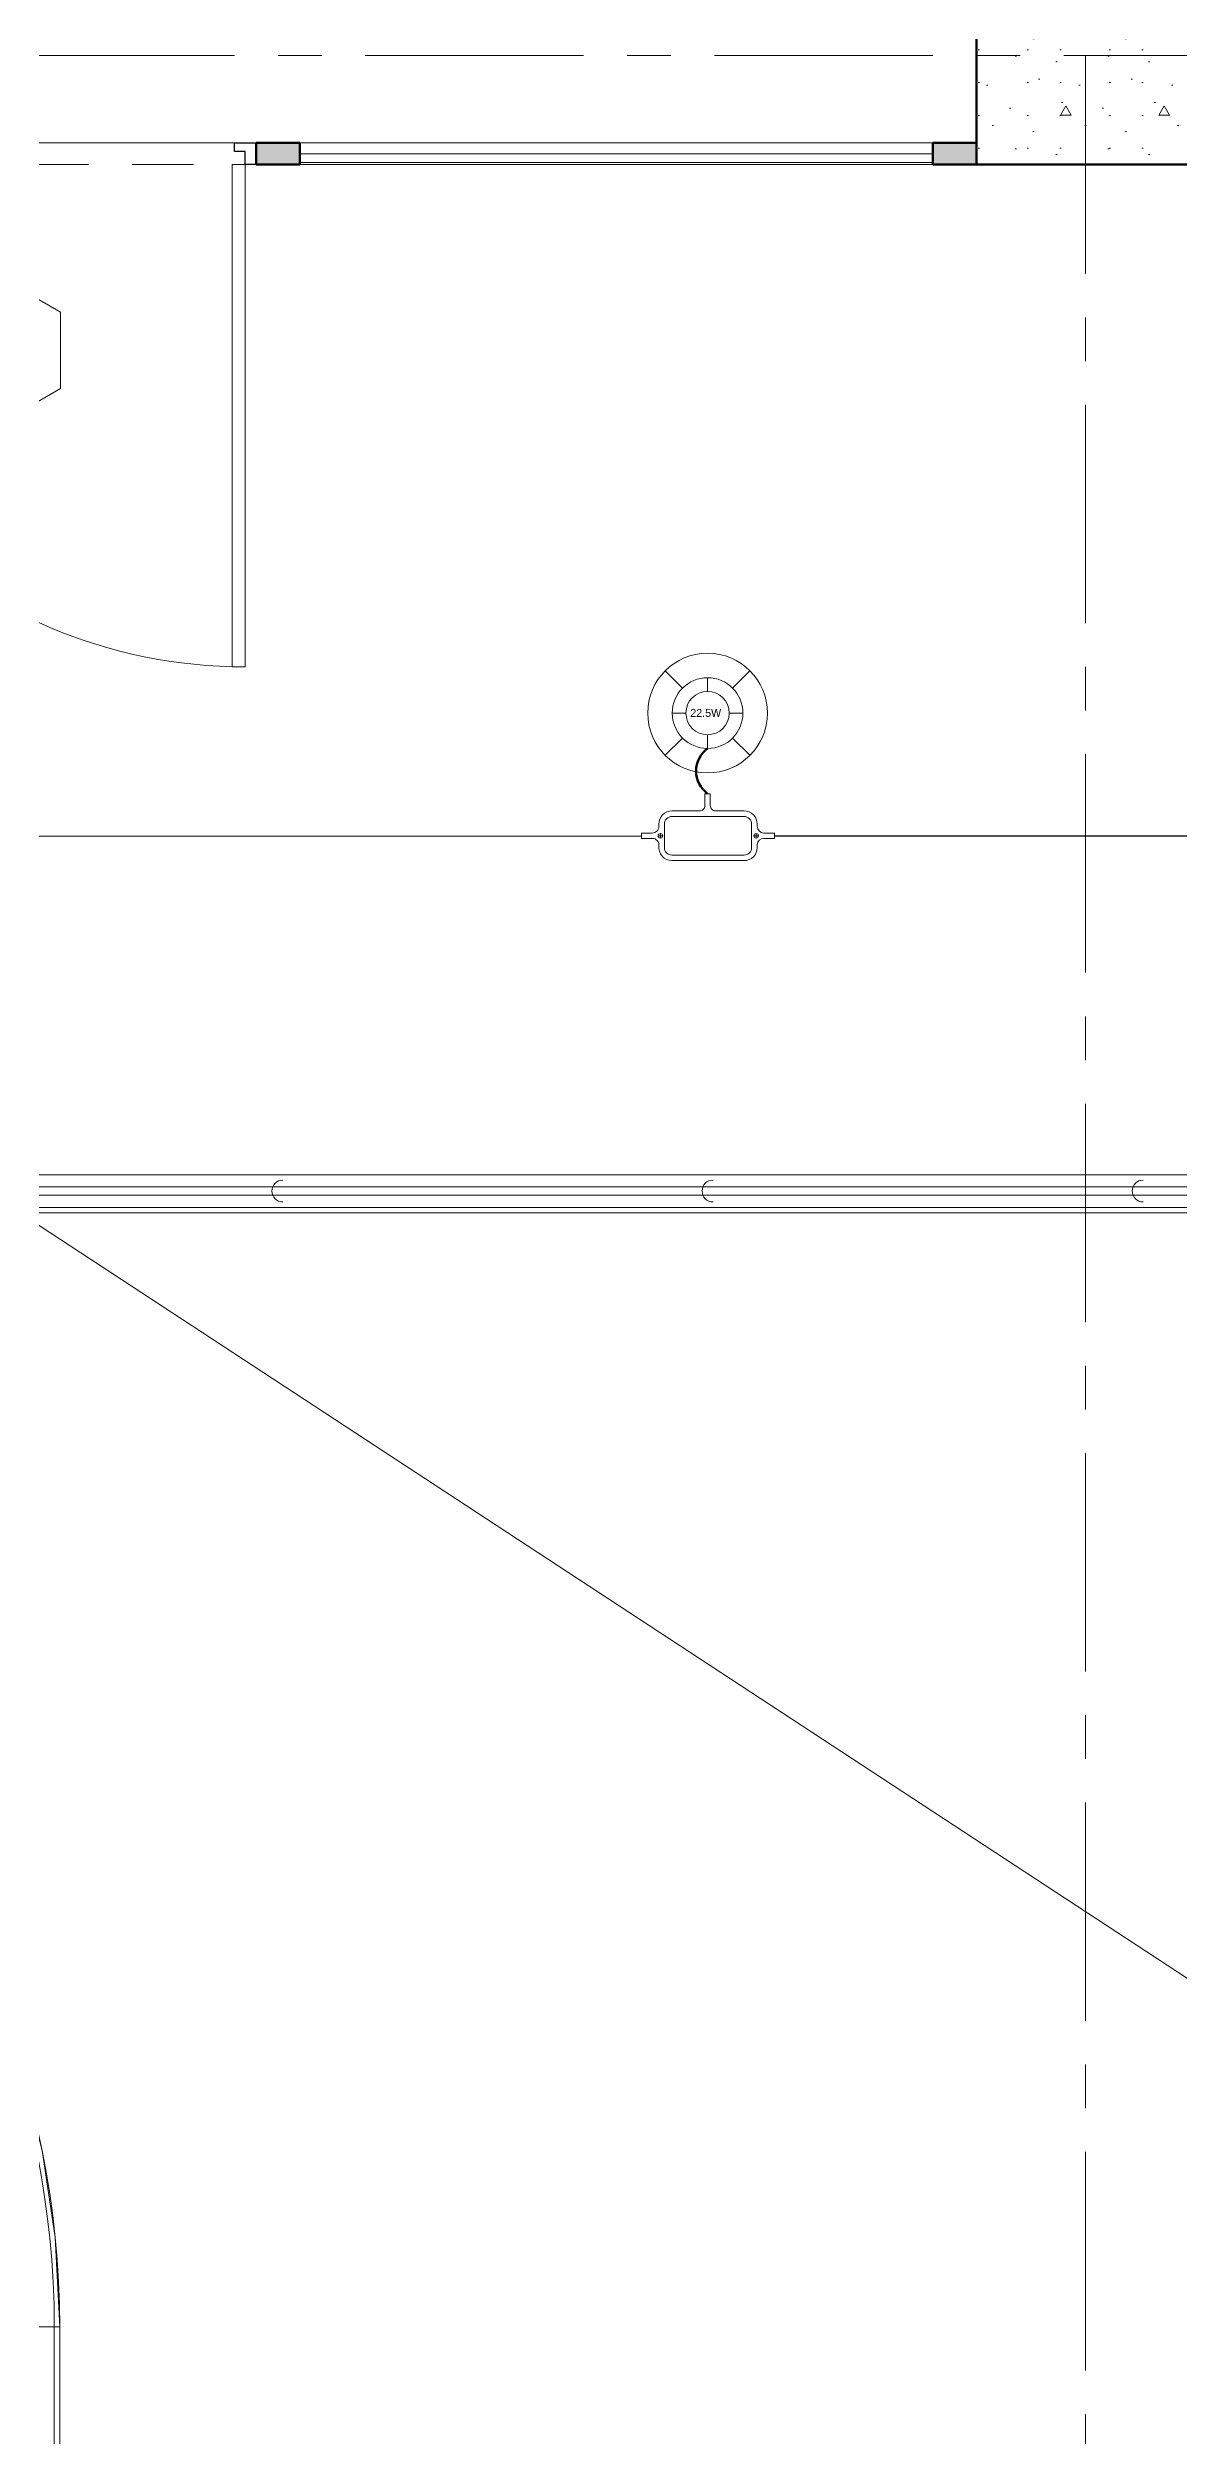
# Model space of a CAD drawing. Header units: inches. Extents: x -38 to 5698, y -33 to 92.
# Drawn here: x 305.44 to 308.03, y 24.5 to 29.97 of the extents above; entities that cross this region are included whole.
import ezdxf
from ezdxf.lldxf.tags import DXFTag

# ---------------------------------------------------------------- set-up
doc = ezdxf.new("R2010")
doc.units = ezdxf.units.IN
doc.header["$MEASUREMENT"] = 0
doc.set_wipeout_variables(frame=1)
for name, pattern in [('ACAD_ISO04W100', [30, 24, -3, 0, -3]), ('CONTINUA', [0]), ('Hidden Line', [0.195611, 0.141111, -0.0545]), ('Punto & Raya', [0.65, 0.5, -0.075, 0, -0.075]), ('Wipeout_Contour', [1, 0, -1])]:
    doc.linetypes.add(name, pattern=pattern)
for name, color, linetype, lineweight in [('01 IE LUM LED EMP DN570B', 3, 'Continuous', 13), ('ALUMBRADO_CONDUIT', 30, 'CONDUIT1', 30), ('Bancas', 1, 'Continuous', 13), ('CABLEADO EXT.', 3, 'PVCSUBT', 30), ('Simb_Alumbrado', 140, 'CONTINUA', 30)]:
    doc.layers.add(name, color=color, linetype=linetype, lineweight=lineweight)
for name, color, linetype in [('02 _ ARQ _ ALB _ Ejes Generales', 7, 'Continuous'), ('02 _ ARQ _ ALB _ Muros Interiores', 7, 'Continuous'), ('02 _ ARQ _ ZON _ Espacio.3D', 7, 'Continuous'), ('08 _ STR _ EXT _ 06 Columnas', 7, 'Continuous'), ('08 _ STR _ EXT _ 07 Losa Aligerada', 7, 'Continuous'), ('08 _ STR _ EXT _ 09 Vigas', 7, 'Continuous'), ('08 _ STR _ EXT _ 11 Escaleras', 7, 'Continuous'), ('Acabado - Muros', 7, 'Continuous'), ('Dibujo 2D - General', 7, 'Continuous'), ('Interior - Escaleras & Barandillas', 7, 'Continuous')]:
    doc.layers.add(name, color=color, linetype=linetype)
doc.styles.add('{18b73a54-fa43-428c-adcb-c1c7bbdf2c84}', font='Simplex.shx')
tags = doc.linetypes.add('CONDUIT1', pattern='A,1,-0.19772,["con",{18b73a54-fa43-428c-adcb-c1c7bbdf2c84},S=0.2,R=0,X=0,Y=-0.065594],-0.593642', length=1.791362).pattern_tags.tags
tags[6] = DXFTag(74, 10)
tags = doc.linetypes.add('PVCSUBT', pattern='A,0.6,-0.3,0.6,-0.075691,["PVC",Standard,S=0.2,R=0,X=0,Y=-0.093724],-0.621005', length=2.196696).pattern_tags.tags
tags[10] = DXFTag(74, 10)

# ---------------------------------------------------------------- blocks, each defined once
blk = doc.blocks.new('LUMINARIA 2')
at = {"layer": '01 IE LUM LED EMP DN570B'}
for p, q in [((-0.0939, 0.0936), (-0.1589, 0.1584)), ((0.0939, 0.0936), (0.1589, 0.1584)), ((-0.0939, -0.0936), (-0.1589, -0.1584)), ((0.0939, -0.0936), (0.1589, -0.1584))]:
    blk.add_line(p, q, dxfattribs=at)
at = {"layer": '01 IE LUM LED EMP DN570B', "ltscale": 0.4}
for p, q in [((0, 0.0813), (0, 0.1326)), ((-0.0813, 0), (-0.1326, 0)), ((0.0813, 0), (0.1326, 0)), ((0, -0.0813), (0, -0.1326))]:
    blk.add_line(p, q, dxfattribs=at)
at = {"layer": '01 IE LUM LED EMP DN570B'}
for radius in [0.2244, 0.1326]:
    blk.add_circle((0, 0), radius, dxfattribs=at)
at = {"layer": '01 IE LUM LED EMP DN570B', "ltscale": 0.4}
blk.add_circle((0, 0), 0.0813, dxfattribs=at)
at = {"layer": '01 IE LUM LED EMP DN570B', "color": 8, "linetype": 'ByBlock', "lineweight": 80, "insert": (-0.0649, 0.0156), "char_height": 0.03, "width": 0.178585, "attachment_point": 1}
blk.add_mtext('{\\C3;22.5W}', dxfattribs=at)
blk = doc.blocks.new('oval t')
at = {"layer": 'Simb_Alumbrado', "lineweight": 13}
blk.add_lwpolyline([(0.0141, 0.0102, -0.414214), (0.0041, 0.0202), (0.0041, 0.0416), (-0.0056, 0.0416), (-0.0056, 0.0202, -0.414214), (-0.0156, 0.0102), (-0.0659, 0.0102, 0.414214), (-0.0899, -0.0138), (-0.0899, -0.0183, -0.414214), (-0.1019, -0.0303), (-0.1213, -0.0303), (-0.1213, -0.04), (-0.1016, -0.04, -0.451917), (-0.0897, -0.0535, 0.451917), (-0.0659, -0.0805), (0.0659, -0.0805, 0.414214), (0.0899, -0.0566), (0.0899, -0.0512, -0.398753), (0.1019, -0.0401), (0.1213, -0.0401), (0.1213, -0.0304), (0.1019, -0.0304, -0.368669), (0.0899, -0.0176), (0.0899, -0.0138, 0.414214), (0.0659, 0.0102), (0.0141, 0.0102)], format="xyb", dxfattribs=at)
blk.add_lwpolyline([(-0.0659, 0), (0.0659, 0, -0.414214), (0.0797, -0.0138), (0.0797, -0.0566, -0.414214), (0.0659, -0.0703), (-0.0659, -0.0703, -0.414214), (-0.0797, -0.0566), (-0.0797, -0.0138, -0.414214)], format="xyb", close=True, dxfattribs=at)
for points in [[(-0.0911, -0.0352), (-0.0828, -0.0352)], [(-0.0869, -0.031), (-0.0869, -0.0394)], [(0.0837, -0.0352), (0.0921, -0.0352)], [(0.0879, -0.031), (0.0879, -0.0394)]]:
    blk.add_lwpolyline(points, dxfattribs=at)
for centre in [(-0.0869, -0.0352), (0.0879, -0.0352)]:
    blk.add_circle(centre, 0.00419, dxfattribs=at)

msp = doc.modelspace()

# ---------------------------------------------------------------- hatches: boundary and pattern name
at = {"layer": '08 _ STR _ EXT _ 06 Columnas', "linetype": 'Continuous', "lineweight": 9}
h = msp.add_hatch(dxfattribs=at)
h.set_pattern_fill('HORMIGÓN_EN_MASA_0002', style=0, pattern_type=2)
h.set_pattern_definition([(0, (277.50004, 6e-09), (0, 0.3897114), [0.024375, -0.200625]), (0, (277.61254, 0.19486), (0, 0.3897114), [0.024375, -0.200625]), (60, (277.50004, 6e-09), (-0.3375, 0.1948557), [0.024375, -0.200625]), (60, (277.72504, 6e-09), (-0.3375, 0.1948557), [0.024375, -0.200625]), (120, (277.5244, 6e-09), (0.3375, 0.1948557), [0.024375, -0.200625]), (120, (277.7494, 6e-09), (0.3375, 0.1948557), [0.024375, -0.200625]), (0, (277.50004, 0.0375), (0, 0.075), [0, -0.075, 0, -0.1125]), (45, (277.53754, 0.0375), (-0.05303301, 0.05303301), [0, -0.05625, 0, -0.09375])])
h.paths.add_polyline_path([(307.57, 29.7), (308.07, 29.7), (308.07, 30.6), (307.57, 30.6)])

# ---------------------------------------------------------------- linework, layer by layer
at = {"layer": '02 _ ARQ _ ALB _ Ejes Generales', "color": 251, "linetype": 'Punto & Raya', "lineweight": 13}
for p, q in [((307.82, 3.05), (307.82, 44.9)), ((333.07, 29.95), (282.3454, 29.95))]:
    msp.add_line(p, q, dxfattribs=at)
at = {"layer": '02 _ ARQ _ ALB _ Muros Interiores', "color": 165, "linetype": 'Continuous', "lineweight": 25}
for p, q in [((305.87, 29.73), (305.87, 29.75)), ((305.87, 29.75), (305.92, 29.75)), ((305.92, 29.75), (305.92, 29.7)), ((305.895, 29.73), (305.87, 29.73)), ((305.895, 29.7), (305.895, 29.73)), ((305.92, 29.7), (305.895, 29.7))]:
    msp.add_line(p, q, dxfattribs=at)
at = {"layer": '02 _ ARQ _ ALB _ Muros Interiores', "color": 7, "linetype": 'Continuous', "lineweight": 80}
msp.add_line((305.92, 29.75), (305.92, 29.7), dxfattribs=at)
at = {"layer": '02 _ ARQ _ ALB _ Muros Interiores', "color": 165, "linetype": 'Continuous', "lineweight": 15}
for p, q in [((305.895, 29.7), (305.865, 29.7)), ((305.865, 29.7), (305.865, 28.55)), ((305.895, 28.55), (305.895, 29.7)), ((305.865, 28.55), (305.895, 28.55))]:
    msp.add_line(p, q, dxfattribs=at)
at = {"layer": '02 _ ARQ _ ALB _ Muros Interiores', "color": 251, "linetype": 'Continuous', "lineweight": 13, "flags": 128}
msp.add_lwpolyline([(305.32, 29.1), (305.4716, 29.1875), (305.4716, 29.3625), (305.32, 29.45), (305.1685, 29.3625), (305.1685, 29.1875)], close=True, dxfattribs=at)
at = {"layer": '02 _ ARQ _ ALB _ Muros Interiores', "color": 175, "linetype": 'Continuous', "lineweight": 15}
msp.add_arc((305.895, 29.7), 1.15, 180, 270, dxfattribs=at)
at = {"layer": '02 _ ARQ _ ZON _ Espacio.3D', "color": 254, "linetype": 'Continuous', "lineweight": 0, "flags": 128}
msp.add_lwpolyline([(308.07, 39), (307.57, 39), (307.57, 39.7505), (306.294, 39.7505), (306.294, 39.3999), (306.064, 39.4), (306.064, 39.7505), (304.72, 39.75), (304.72, 29.75), (307.57, 29.75), (307.57, 30.6), (308.07, 30.6)], dxfattribs=at)
msp.add_lwpolyline([(300.57, 24.85), (301.07, 24.85), (301.07, 26.75, -0.137976), (303.0252, 27.3), (316.82, 27.3, -1), (316.82, 19.8), (303.0252, 19.8, -0.137981), (301.07, 20.35), (301.07, 22.25), (300.57, 22.25), (300.57, 22.7), (301.07, 22.7), (301.07, 24.4), (300.57, 24.4)], format="xyb", close=True, dxfattribs=at)
at = {"layer": '08 _ STR _ EXT _ 06 Columnas', "color": 7, "linetype": 'Continuous', "lineweight": 80, "flags": 128}
msp.add_lwpolyline([(307.57, 29.7), (308.07, 29.7), (308.07, 30.6), (307.57, 30.6)], close=True, dxfattribs=at)
at = {"layer": '08 _ STR _ EXT _ 07 Losa Aligerada', "color": 254, "linetype": 'Continuous', "lineweight": 18, "flags": 128}
msp.add_lwpolyline([(303.0252, 19.8, -0.137981), (301.07, 20.35), (301.07, 22.3499), (301.07, 22.6), (301.07, 24.5), (301.07, 24.7499), (301.07, 26.75, -0.137981), (303.0252, 27.3), (316.82, 27.3, -1), (316.82, 19.8)], format="xyb", close=True, dxfattribs=at)
at = {"layer": '08 _ STR _ EXT _ 11 Escaleras', "color": 161, "linetype": 'ACAD_ISO04W100', "lineweight": 13}
msp.add_line((305.47, 22.35), (305.47, 24.75), dxfattribs=at)
msp.add_arc((303.47, 24.75), 2, 0, 90, dxfattribs=at)
at = {"layer": 'Acabado - Muros', "color": 7, "linetype": 'Continuous', "lineweight": 60}
for p, q in [((305.92, 29.75), (305.92, 29.7)), ((307.57, 29.75), (307.57, 29.7))]:
    msp.add_line(p, q, dxfattribs=at)
at = {"layer": 'ALUMBRADO_CONDUIT', "color": 30, "lineweight": 30, "ltscale": 0.4, "true_color": 0xf26722}
for points in [[(303.4547, 28.1624), (306.8029, 28.1634)], [(307.1071, 28.1634), (310.5316, 28.1634)]]:
    msp.add_lwpolyline(points, dxfattribs=at)
at = {"layer": 'CABLEADO EXT.', "color": 3, "lineweight": 80}
msp.add_arc((306.9917, 28.3115), 0.0641, 126.0183, 233.9817, dxfattribs=at)
at = {"layer": 'Dibujo 2D - General', "color": 252, "linetype": 'Continuous', "lineweight": 13}
msp.add_line((316.82, 19.8), (305.3789, 27.3), dxfattribs=at)
at = {"layer": 'Interior - Escaleras & Barandillas', "color": 161, "linetype": 'Continuous', "lineweight": 13}
for p, q in [((316.82, 27.3875), (303.0252, 27.3875)), ((316.82, 27.3598), (303.0252, 27.3598)), ((303.0252, 27.3403), (316.82, 27.3403)), ((303.0252, 27.3125), (316.82, 27.3125))]:
    msp.add_line(p, q, dxfattribs=at)
at = {"layer": 'Interior - Escaleras & Barandillas', "color": 161, "linetype": 'Continuous', "lineweight": 13, "flags": 128}
for points in [[(305.9812, 27.375, 1), (305.9812, 27.325)], [(306.9665, 27.375, 1), (306.9665, 27.325)], [(307.9519, 27.375, 1), (307.9519, 27.325)]]:
    msp.add_lwpolyline(points, format="xyb", dxfattribs=at)

# ---------------------------------------------------------------- block references
at = {"layer": '01 IE LUM LED EMP DN570B', "xscale": 0.6105334384153049, "yscale": 0.6105334384153049, "zscale": 0.6105334384153049}
msp.add_blockref('LUMINARIA 2', (306.954, 28.4443), dxfattribs=at)
at = {"layer": 'Bancas', "color": 252, "true_color": 0x939598, "xscale": 1.253906979044094, "yscale": 1.253906979044094, "zscale": 1.253906979044094}
msp.add_blockref('oval t', (306.955, 28.2075), dxfattribs=at)

# ---------------------------------------------------------------- next in the draw order: wipeouts: each hides what was drawn before it
at = {"color": 254, "linetype": 'Wipeout_Contour', "lineweight": 0, "ltscale": 3325.572681}
msp.add_wipeout([(305.47, 24.75), (303.47, 24.75), (303.47, 24.45), (305.47, 24.45)], dxfattribs=at).dxf.layer = '08 _ STR _ EXT _ 11 Escaleras'
at = {"color": 254, "linetype": 'Wipeout_Contour', "lineweight": 0, "ltscale": 9766.412196}
msp.add_wipeout([(307.47, 29.7), (307.47, 29.75), (306.02, 29.75), (306.02, 29.7)], dxfattribs=at).dxf.layer = 'Acabado - Muros'

# ---------------------------------------------------------------- next in the draw order: linework, layer by layer
at = {"layer": '08 _ STR _ EXT _ 11 Escaleras', "color": 161, "linetype": 'ACAD_ISO04W100', "lineweight": 13}
msp.add_line((301.07, 24.75), (305.47, 24.75), dxfattribs=at)
at = {"layer": 'Acabado - Muros', "color": 251, "linetype": 'Continuous', "lineweight": 13, "flags": 128}
for points in [[(306.02, 29.75), (307.47, 29.75)], [(306.02, 29.7), (307.47, 29.7)]]:
    msp.add_lwpolyline(points, dxfattribs=at)
at = {"layer": 'CABLEADO EXT.', "color": 3, "lineweight": 80}
msp.add_arc((302.948, 34.5837), 5.1428, 290.4734, 316.378, dxfattribs=at)

# ---------------------------------------------------------------- next in the draw order: wipeouts: each hides what was drawn before it
at = {"color": 254, "linetype": 'Wipeout_Contour', "lineweight": 0, "ltscale": 3325.454396}
msp.add_wipeout([(305.47, 24.75), (303.47, 24.75), (303.47, 22.35), (305.47, 22.35)], dxfattribs=at).dxf.layer = '08 _ STR _ EXT _ 11 Escaleras'
at = {"color": 254, "linetype": 'Wipeout_Contour', "lineweight": 0, "ltscale": 9766.411709}
msp.add_wipeout([(307.47, 29.705), (307.47, 29.725), (306.02, 29.725), (306.02, 29.705)], dxfattribs=at).dxf.layer = 'Acabado - Muros'

# ---------------------------------------------------------------- next in the draw order: hatches: boundary and pattern name
at = {"layer": 'Acabado - Muros', "linetype": 'Continuous', "lineweight": 0}
for points in [[(306.02, 29.7), (306.02, 29.75), (305.92, 29.75), (305.92, 29.7)], [(307.47, 29.7), (307.57, 29.7), (307.57, 29.75), (307.47, 29.75)]]:
    msp.add_hatch(color=254, dxfattribs=at).paths.add_polyline_path(points)

# ---------------------------------------------------------------- next in the draw order: linework, layer by layer
at = {"layer": '08 _ STR _ EXT _ 09 Vigas', "color": 251, "linetype": 'Hidden Line', "lineweight": 13}
msp.add_line((287.07, 29.7), (321.57, 29.7), dxfattribs=at)
at = {"layer": '08 _ STR _ EXT _ 11 Escaleras', "color": 161, "linetype": 'Continuous', "lineweight": 13}
msp.add_line((305.47, 22.35), (305.47, 24.75), dxfattribs=at)
msp.add_arc((303.47, 24.75), 2, 0, 90, dxfattribs=at)
at = {"layer": 'Acabado - Muros', "color": 7, "linetype": 'Continuous', "lineweight": 60}
for p, q in [((306.02, 29.75), (305.92, 29.75)), ((306.02, 29.75), (306.02, 29.7)), ((307.47, 29.75), (307.47, 29.7)), ((307.57, 29.75), (307.47, 29.75)), ((306.02, 29.7), (305.92, 29.7)), ((307.57, 29.7), (307.47, 29.7))]:
    msp.add_line(p, q, dxfattribs=at)
at = {"layer": 'Acabado - Muros', "color": 7, "linetype": 'Continuous', "lineweight": 13, "flags": 128}
msp.add_lwpolyline([(307.47, 29.705), (307.47, 29.725), (306.02, 29.725), (306.02, 29.705)], close=True, dxfattribs=at)

# ---------------------------------------------------------------- next in the draw order: wipeouts: each hides what was drawn before it
at = {"color": 254, "linetype": 'Wipeout_Contour', "lineweight": 0, "ltscale": 3325.572681}
msp.add_wipeout([(305.47, 24.75), (303.47, 24.75), (303.47, 24.45), (305.47, 24.45)], dxfattribs=at).dxf.layer = '08 _ STR _ EXT _ 11 Escaleras'

# ---------------------------------------------------------------- next in the draw order: linework, layer by layer
at = {"layer": '08 _ STR _ EXT _ 11 Escaleras', "color": 167, "linetype": 'Continuous', "lineweight": 18}
for p in [(303.17, 24.75), (305.47, 22.35)]:
    msp.add_line(p, (305.47, 24.75), dxfattribs=at)
at = {"layer": '08 _ STR _ EXT _ 11 Escaleras', "color": 161, "linetype": 'Continuous', "lineweight": 13}
msp.add_line((303.47, 24.75), (305.47, 24.75), dxfattribs=at)
at = {"layer": '08 _ STR _ EXT _ 11 Escaleras', "color": 167, "linetype": 'Continuous', "lineweight": 18}
msp.add_arc((303.47, 24.75), 2, 0, 90, dxfattribs=at)
at = {"layer": 'Interior - Escaleras & Barandillas', "color": 161, "linetype": 'Continuous', "lineweight": 13}
msp.add_line((305.4575, 22.35), (305.4575, 24.75), dxfattribs=at)
msp.add_arc((303.47, 24.75), 1.9875, 0, 90, dxfattribs=at)

doc.saveas('drawing.dxf')
